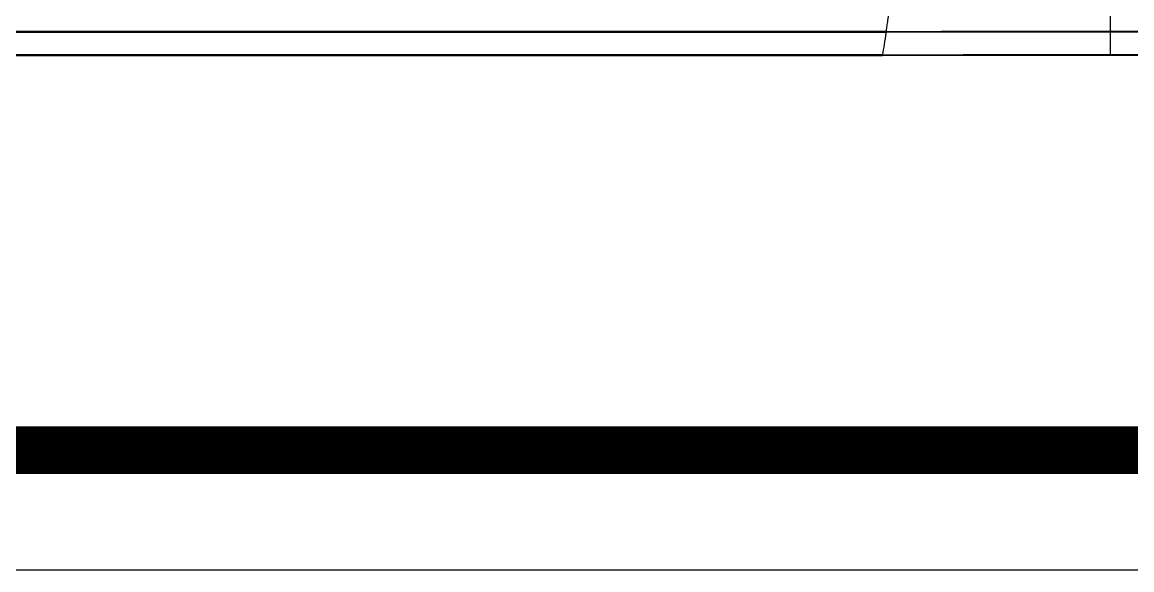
# Model space of a CAD drawing. Header units: millimetres. Extents: x 145965 to 228269, y 99354 to 115204.
# Drawn here: x 198661 to 199124.6, y 101544.4 to 101773.4 of the extents above; entities that cross this region are included whole.
import ezdxf

# ---------------------------------------------------------------- set-up
doc = ezdxf.new("R2010")
doc.units = ezdxf.units.MM
doc.header["$LTSCALE"] = 50
doc.linetypes.add('HID', pattern=[2.5, 1.5, -1])
doc.layers.add('3.기호.계단선', color=30, linetype='Continuous')
doc.layers.add('RC-LIGHT', color=7, linetype='Continuous')

# ---------------------------------------------------------------- blocks, each defined once
blk = doc.blocks.new('acrjtlf')
at = {"color": 8}
for p, q in [((1571141.05, 1745557.71), (1570172.93, 1745557.71)), ((1570172.99, 1745557.34), (1571140.99, 1745557.34)), ((1571139.48, 1745547.94), (1570174.5, 1745547.94)), ((1570174.5, 1745547.55), (1571139.48, 1745547.55))]:
    blk.add_line(p, q, dxfattribs=at)
for points, knots in [([(1571141.05, 1745557.71), (1571141.14, 1745558.27), (1571141.34, 1745559.54), (1571141.7, 1745561.83), (1571142.14, 1745564.74), (1571142.46, 1745566.92), (1571142.64, 1745568.11)], [0, 0, 0, 0, 0.176314, 0.401773, 0.676347, 1, 1, 1, 1]), ([(1571234.63, 1745568.11), (1571234.63, 1745567.05), (1571234.63, 1745565.1), (1571234.63, 1745562.51), (1571234.63, 1745560.47), (1571234.63, 1745558.97), (1571234.63, 1745558.15), (1571234.63, 1745557.82)], [0, 0, 0, 0, 0.301042, 0.551788, 0.751881, 0.901269, 1, 1, 1, 1]), ([(1571140.99, 1745557.34), (1571140.71, 1745555.56), (1571140.19, 1745552.25), (1571139.7, 1745549.26), (1571139.48, 1745547.94)], [0, 0, 0, 0, 0.523797, 1, 1, 1, 1]), ([(1571234.63, 1745557.34), (1571231.3, 1745557.34), (1571227.96, 1745557.34), (1571216.55, 1745557.34), (1571208.48, 1745557.34), (1571184.26, 1745557.34), (1571168.11, 1745557.34), (1571148.3, 1745557.34), (1571144.65, 1745557.34), (1571140.99, 1745557.34)], [0, 0, 0, 0, 0.106844, 0.106844, 0.365542, 0.365542, 0.882945, 0.882945, 1, 1, 1, 1]), ([(1571141.05, 1745557.71), (1571144.69, 1745557.71), (1571148.32, 1745557.71), (1571168.11, 1745557.72), (1571184.26, 1745557.74), (1571208.49, 1745557.78), (1571216.56, 1745557.79), (1571227.97, 1745557.81), (1571231.3, 1745557.81), (1571234.63, 1745557.82)], [0, 0, 0, 0, 0.116518, 0.116518, 0.634308, 0.634308, 0.893201, 0.893201, 1, 1, 1, 1]), ([(1571234.63, 1745557.82), (1571243.02, 1745557.83), (1571251.41, 1745557.84), (1571259.8, 1745557.85), (1571259.8, 1745557.85), (1571259.8, 1745557.85)], [0, 0, 0, 0, 0.999998, 0.999998, 1, 1, 1, 1]), ([(1571234.63, 1745557.34), (1571234.63, 1745556.79), (1571234.63, 1745555.69), (1571234.63, 1745554.09), (1571234.63, 1745552.31), (1571234.63, 1745550.29), (1571234.63, 1745548.83), (1571234.63, 1745548.05)], [0, 0, 0, 0, 0.16608, 0.332476, 0.499267, 0.733907, 1, 1, 1, 1]), ([(1571139.48, 1745547.94), (1571147.78, 1745547.94), (1571156.08, 1745547.94), (1571180.06, 1745547.97), (1571195.74, 1745548), (1571219.16, 1745548.03), (1571226.89, 1745548.04), (1571234.63, 1745548.05)], [0, 0, 0, 0, 0.261714, 0.261714, 0.756054, 0.756054, 1, 1, 1, 1]), ([(1571234.63, 1745547.55), (1571226.89, 1745547.55), (1571219.16, 1745547.55), (1571195.74, 1745547.55), (1571180.06, 1745547.55), (1571156.08, 1745547.55), (1571147.78, 1745547.55), (1571139.48, 1745547.55)], [0, 0, 0, 0, 0.243953, 0.243953, 0.738293, 0.738293, 1, 1, 1, 1]), ([(1571234.63, 1745548.05), (1571242.53, 1745548.05), (1571250.44, 1745548.06), (1571258.34, 1745548.05), (1571258.34, 1745548.05), (1571258.34, 1745548.05)], [0, 0, 0, 0, 0.999998, 0.999998, 1, 1, 1, 1])]:
    blk.add_open_spline(points, degree=3, knots=knots, dxfattribs=at)
for points in [[(1571141.05, 1745557.71), (1571141.03, 1745557.48), (1571141.01, 1745557.34), (1571140.99, 1745557.34)], [(1571234.63, 1745557.34), (1571234.63, 1745557.34), (1571234.64, 1745557.54), (1571234.63, 1745557.82)], [(1571259.72, 1745557.34), (1571251.36, 1745557.34), (1571243, 1745557.34), (1571234.63, 1745557.34)], [(1571139.48, 1745547.55), (1571139.48, 1745547.55), (1571139.48, 1745547.69), (1571139.48, 1745547.94)], [(1571234.63, 1745547.55), (1571234.63, 1745547.55), (1571234.63, 1745547.74), (1571234.63, 1745548.05)], [(1571258.34, 1745547.55), (1571250.43, 1745547.55), (1571242.53, 1745547.55), (1571234.63, 1745547.55)]]:
    blk.add_open_spline(points, degree=3, dxfattribs=at)

msp = doc.modelspace()

# ---------------------------------------------------------------- linework, layer by layer
at = {"layer": '3.기호.계단선', "color": 10, "linetype": 'HID', "const_width": 20}
msp.add_lwpolyline([(196137.91, 101594.45), (200937.91, 101594.45)], dxfattribs=at)
at = {"layer": 'RC-LIGHT'}
msp.add_line((196137.91, 101544.45), (200937.91, 101544.45), dxfattribs=at)

# ---------------------------------------------------------------- block references
at = {"color": 0, "rotation": 360}
msp.add_blockref('acrjtlf', (-1372119.08, -1643788.1), dxfattribs=at)

doc.saveas('drawing.dxf')
